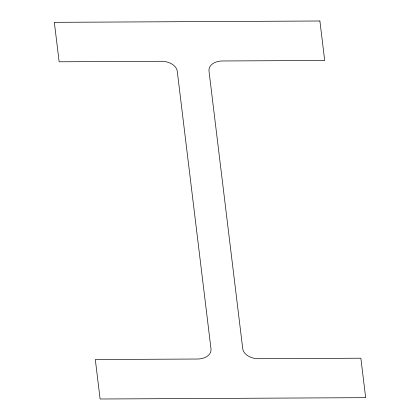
<?xml version="1.0" encoding="UTF-8"?>
<svg xmlns="http://www.w3.org/2000/svg" width="420" height="420" viewBox="0 0 420 420"><rect width="100%" height="100%" fill="white"/><g stroke="black" fill="none" stroke-linecap="round" stroke-linejoin="round"><path stroke-width="0.63" d="M319.893 21L54.338 22.334L59.136 61.793L161.411 61.278A14.71 9.975 5.5 0 1 177.256 71.237L210.998 348.92A14.71 9.975 5.5 0 1 197.589 359.026L95.314 359.536L100.107 399L365.663 397.667L360.864 358.207L258.589 358.722A14.71 9.975 5.5 0 1 242.744 348.763L209.003 71.08A14.71 9.975 5.5 0 1 222.411 60.974L324.686 60.464L319.893 21"/></g></svg>
